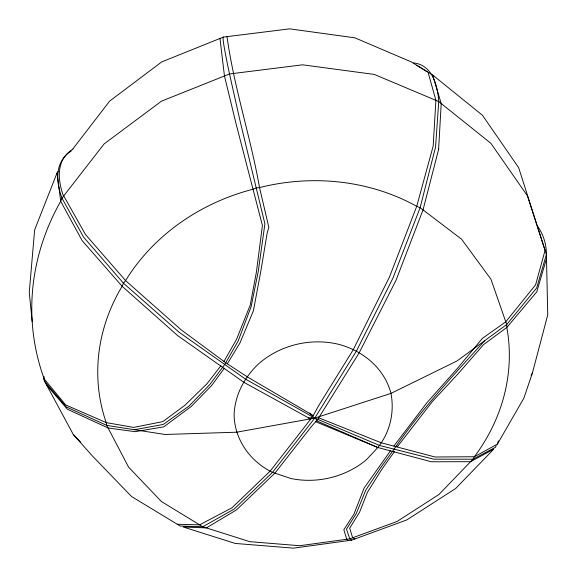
<?xml version="1.0" encoding="UTF-8"?>
<svg xmlns="http://www.w3.org/2000/svg" width="577" height="577" viewBox="0 0 577 577"><rect width="100%" height="100%" fill="white"/><g stroke="black" fill="none" stroke-linecap="round" stroke-linejoin="round"><path stroke-width="0.87" d="M438.599 149.486L441.21 103.535L432.62 74.996L428.826 72.666M44.227 378.988A253.772 227.929 -11 0 1 60.686 201.308L61.97 198.171L104.12 143.918L161.452 101.184L229.509 73.964L302.564 64.819L374.314 74.433L438.744 101.559L435.556 147.099L420.121 207.67L392.951 278.085L356.492 350.96L314.761 418.094L272.503 472.368L234.082 509.138L202.736 526.751L180.24 526.058L131.599 496.559L92.58 456.169L73.308 434.546L44.725 381.512A255.654 110.762 -14.9 0 1 43.405 378.144M438.715 149.039L423.028 209.877L396.01 280.321L359.168 352.828L317.732 419.356L311.479 426.461L274.876 473.154L236.462 509.909L206.393 527.912L183.154 526.981L235.286 543.447L293.52 548.15L351.732 540.144L406.807 519.92L455.729 488.445L493.732 449.158L470.572 461.687L431.344 461.766L377.82 447.514L315.763 421.751M318.612 417.755L381.181 442.768L435.022 456.998L474.381 456.732L497.41 444.11L523.858 398.18L532.383 373.095L547.739 314.912L546.405 254.471A255.69 110.791 -14.8 0 0 537.656 226.271M546.498 258.669L536.769 291.868L506.83 327.455L483.591 344.584L457.777 374.156L432.375 401.527L397.264 446.843M497.41 444.11L498.398 440.77M496.141 445.531L495.636 447.189L472.967 459.205L438.974 494.475L397.063 521.471L349.763 538.846L299.744 545.719L249.783 541.673L202.736 526.751L161.423 501.528L128.592 467.154L106.738 425.4L106.204 422.595A200.407 175.999 -11.1 0 1 122.129 286.271L123.456 283.206L125.584 280.588A200.695 176.461 -11.3 0 1 252.762 189.299L256.029 188.008L259.52 187.561L268.839 227.388L267.165 233.036L260.963 270.375L253.397 310.844L239.888 343.113L227.331 363.813M58.061 171.47L57.058 172.941L34.642 229.884L29.261 292.416L32.204 321.757M177.254 524.248L199.628 524.854L231.954 507.818L270.31 470.962L312.878 416.284L318.475 405.963L353.218 349.77L389.562 276.801L416.731 206.321L433.168 146.118L435.902 100.362L428.105 72.356L411.538 62.006L354.891 37.83L289.69 28.85L223.429 37.079L161.719 61.912L109.666 101.076L72.868 148.909M223.934 361.44L236.541 339.363L250.252 304.995L256.39 272.149L262.42 225.484L236.13 124.048L224.467 75.984L219.967 38.479M531.056 375.411L532.383 373.095M390.557 450.68L364.094 488.106L353.896 514.28L343.842 529.693L346.712 539.264L348.436 540.599M394.401 451.683L382.032 469L367.434 492.26L359.586 512.181L349.684 528.193L352.641 537.786L354.869 538.997M224.359 368.22L211.579 385.602L191.196 406.511L163.702 426.886L135.083 431.675L108.094 427.99L67.437 409.252L46.65 385.09M393.932 445.985L426.785 402.89L457.453 368.371L482.35 338.41L505.777 321.807L535.615 284.793L545.07 250.346L518.665 167.669L482.451 115.263L432.62 74.996M220.926 365.782L207.028 383.698L184.849 405.342L162.815 421.607L133.648 427.42L106.204 422.595L65.778 404.996L44.198 378.995L43.917 376.327M484.694 340.675C453.082 375.641 420.741 410.103 394.077 449.122L380.438 468.041L365.753 490.169L356.341 513.379L346.517 529.152L349.763 538.846L351.732 540.144M377.82 447.514L366.554 459.624A79.633 68.764 -11.5 0 1 291.046 478.535L272.503 472.368C250.353 461.65 234.233 439.407 234.111 414.394C234.976 394.913 244.41 377.178 258.489 363.964A79.633 68.764 -11.5 0 1 337.401 344.029C362.262 350.008 384.426 368.061 390.968 393.391C394.668 412.331 389.965 432.505 377.82 447.514L316.578 420.799M44.198 378.995L44.725 381.512L66.153 406.857L106.738 425.4L164.979 434.474L236.62 432.209L314.761 418.094L319.204 416.666L390.968 393.391L457.042 360.95L506.721 324.526L536.668 287.966L546.405 254.471L527.392 195.805L490.912 143.341L438.744 101.559M134.506 429.728L163.291 424.412L188.967 406.1L209.602 384.772L224.749 364.469L238.106 341.122L251.132 306.632L258.258 271.421L264.901 223.876L240.385 122.36L229.509 73.964A256.902 5.921 75.8 0 1 223.429 37.079M57.058 172.941L60.715 201.33L82.114 240.595L122.136 286.279L177.644 335.605L243.79 382.262L308.421 417.82L311.753 417.957M71.267 150.994A256.296 82.879 33.3 0 0 61.955 198.163L83.557 237.082L123.456 283.206L179.159 332.287L245.355 379.01L314.761 418.094L379.709 445.502L433.803 459.184L472.967 459.205L474.381 456.732A200.356 175.711 -11.9 0 0 506.837 327.455L506.721 324.526L490.948 279.239L461.557 239.188L420.121 207.67L416.731 206.321A200.529 176.338 -11.7 0 0 259.527 187.583M313.268 415.57L247.244 376.839L225.73 362.76L181.2 329.856L125.584 280.588L85.533 234.587L63.73 195.913M416.688 65.223L427.312 71.736M310.606 419.436L308.421 417.82M314.761 418.094L317.184 420.042M309.546 413.074L312.878 416.284M73.308 434.546L80.802 442.314M259.52 187.561C250.642 136.857 234.017 87.617 227.021 36.639M413.673 62.922A256.419 74.621 -62.3 0 1 438.758 101.552M63.319 195.711A256.606 82.114 33.9 0 1 73.041 149.039"/></g></svg>
